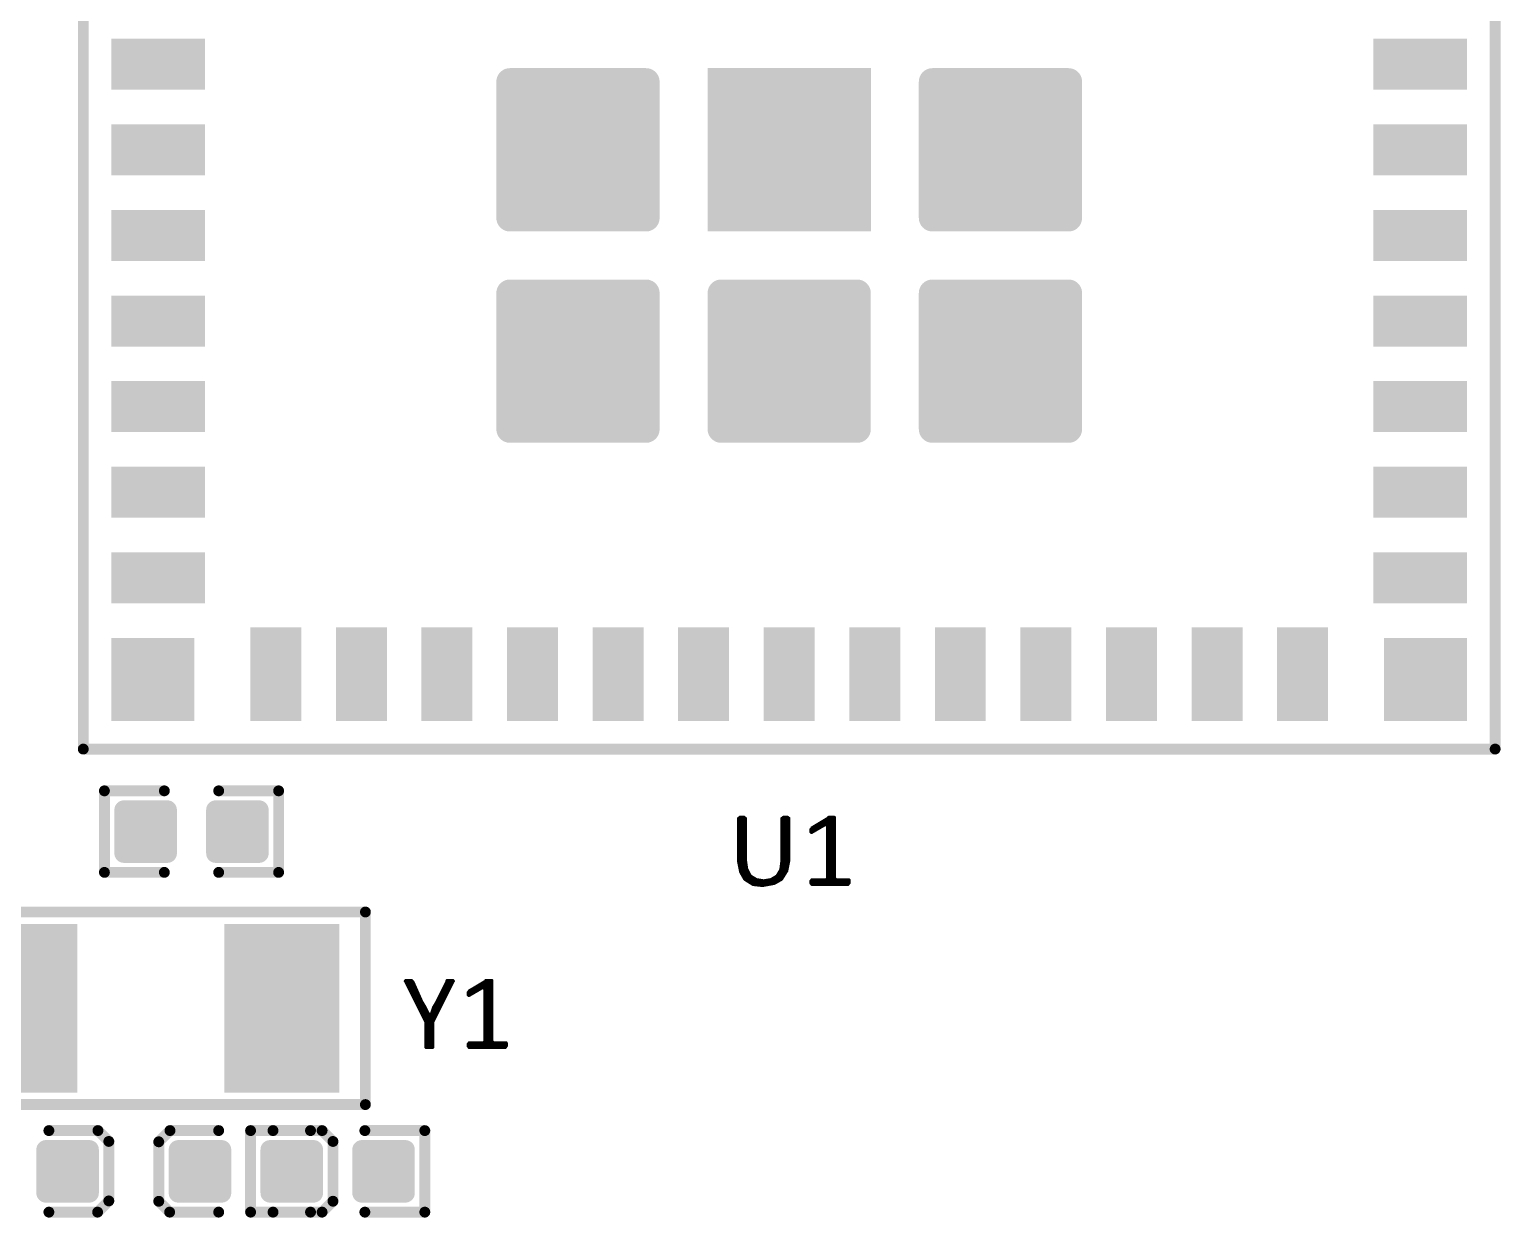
# Model space of a CAD drawing. Extents: x 17.3 to 58.6, y 21.7 to 91.7.
# Drawn here: x 31 to 44.75, y 58.05 to 69.15 of the extents above; entities that cross this region are included whole.
import ezdxf

# ---------------------------------------------------------------- set-up
doc = ezdxf.new("R2010")
doc.units = 0
doc.header["$MEASUREMENT"] = 0
doc.layers.get('0').update_dxf_attribs({"linetype": 'CONTINUOUS'})
doc.layers.add('SILKTOP_PHO', color=251, linetype='CONTINUOUS', true_color=0x636466)

# ---------------------------------------------------------------- blocks, each defined once
blk = doc.blocks.new('ROUND_191')
at = {"const_width": 0.0127}
blk.add_lwpolyline([(-0.00635, 0, 1), (0.00635, 0, 1)], format="xyb", close=True, dxfattribs=at)
blk = doc.blocks.new('ROUND_16')
at = {"const_width": 0.0508}
blk.add_lwpolyline([(-0.0254, 0, 1), (0.0254, 0, 1)], format="xyb", close=True, dxfattribs=at)
blk = doc.blocks.new('RECTANGLE_60')
blk.add_solid([(0.538098, 0.788162), (0.538098, -0.788162), (-0.538098, 0.788162), (-0.538098, -0.788162)])
blk = doc.blocks.new('RECTANGLE_61')
blk.add_solid([(0.43815, 0.238124), (0.43815, -0.238124), (-0.43815, 0.238124), (-0.43815, -0.238124)])
blk = doc.blocks.new('RECTANGLE_62')
blk.add_solid([(0.238124, 0.43815), (0.238124, -0.43815), (-0.238124, 0.43815), (-0.238124, -0.43815)])
blk = doc.blocks.new('SQUARE_67')
blk.add_solid([(0.763142, 0.763142), (0.763142, -0.763142), (-0.763142, 0.763142), (-0.763142, -0.763142)])
blk = doc.blocks.new('SQUARE_68')
blk.add_solid([(0.388112, 0.388112), (0.388112, -0.388112), (-0.388112, 0.388112), (-0.388112, -0.388112)])
blk = doc.blocks.new('ROUND_5')
at = {"const_width": 0.127}
blk.add_lwpolyline([(-0.0635, 0, 1), (0.0635, 0, 1)], format="xyb", close=True, dxfattribs=at)
blk = doc.blocks.new('ROUND_42')
at = {"const_width": 0.0889}
blk.add_lwpolyline([(-0.04445, 0, 1), (0.04445, 0, 1)], format="xyb", close=True, dxfattribs=at)

msp = doc.modelspace()

# ---------------------------------------------------------------- linework, layer by layer
for points, const_width in [([(36.761166, 68.666106), (35.48888, 68.666106)], 0.254), ([(35.48888, 68.666106), (35.48888, 67.39382)], 0.254), ([(35.564064, 67.39382), (35.564064, 68.666106)], 0.254), ([(35.691064, 67.39382), (35.691064, 68.666106)], 0.254), ([(35.818064, 67.39382), (35.818064, 68.666106)], 0.254), ([(35.945064, 67.39382), (35.945064, 68.666106)], 0.254), ([(36.072064, 67.39382), (36.072064, 68.666106)], 0.254), ([(36.199064, 67.39382), (36.199064, 68.666106)], 0.254), ([(36.326064, 67.39382), (36.326064, 68.666106)], 0.254), ([(36.453064, 67.39382), (36.453064, 68.666106)], 0.254), ([(36.580064, 67.39382), (36.580064, 68.666106)], 0.254), ([(36.707064, 67.39382), (36.707064, 68.666106)], 0.254), ([(36.761166, 67.39382), (36.761166, 68.666106)], 0.254), ([(40.71112, 68.666106), (39.438834, 68.666106)], 0.254), ([(39.438834, 68.666106), (39.438834, 67.39382)], 0.254), ([(39.501064, 67.39382), (39.501064, 68.666106)], 0.254), ([(39.628064, 67.39382), (39.628064, 68.666106)], 0.254), ([(39.755064, 67.39382), (39.755064, 68.666106)], 0.254), ([(39.882064, 67.39382), (39.882064, 68.666106)], 0.254), ([(40.009064, 67.39382), (40.009064, 68.666106)], 0.254), ([(40.136064, 67.39382), (40.136064, 68.666106)], 0.254), ([(40.263064, 67.39382), (40.263064, 68.666106)], 0.254), ([(40.390064, 67.39382), (40.390064, 68.666106)], 0.254), ([(40.517064, 67.39382), (40.517064, 68.666106)], 0.254), ([(40.644064, 67.39382), (40.644064, 68.666106)], 0.254), ([(40.71112, 67.39382), (40.71112, 68.666106)], 0.254), ([(35.48888, 67.39382), (36.761166, 67.39382)], 0.254), ([(39.438834, 67.39382), (40.71112, 67.39382)], 0.254), ([(36.761166, 66.691002), (35.48888, 66.691002)], 0.254), ([(35.48888, 66.691002), (35.48888, 65.41897)], 0.254), ([(35.564064, 65.41897), (35.564064, 66.691002)], 0.254), ([(35.691064, 65.41897), (35.691064, 66.691002)], 0.254), ([(35.818064, 65.41897), (35.818064, 66.691002)], 0.254), ([(35.945064, 65.41897), (35.945064, 66.691002)], 0.254), ([(36.072064, 65.41897), (36.072064, 66.691002)], 0.254), ([(36.199064, 65.41897), (36.199064, 66.691002)], 0.254), ([(36.326064, 65.41897), (36.326064, 66.691002)], 0.254), ([(36.453064, 65.41897), (36.453064, 66.691002)], 0.254), ([(36.580064, 65.41897), (36.580064, 66.691002)], 0.254), ([(36.707064, 65.41897), (36.707064, 66.691002)], 0.254), ([(36.761166, 65.41897), (36.761166, 66.691002)], 0.254), ([(38.736016, 66.691002), (37.463984, 66.691002)], 0.254), ([(37.463984, 66.691002), (37.463984, 65.41897)], 0.254), ([(37.469064, 65.41897), (37.469064, 66.691002)], 0.254), ([(37.596064, 65.41897), (37.596064, 66.691002)], 0.254), ([(37.723064, 65.41897), (37.723064, 66.691002)], 0.254), ([(37.850064, 65.41897), (37.850064, 66.691002)], 0.254), ([(37.977064, 65.41897), (37.977064, 66.691002)], 0.254), ([(38.104064, 65.41897), (38.104064, 66.691002)], 0.254), ([(38.231064, 65.41897), (38.231064, 66.691002)], 0.254), ([(38.358064, 65.41897), (38.358064, 66.691002)], 0.254), ([(38.485064, 65.41897), (38.485064, 66.691002)], 0.254), ([(38.612064, 65.41897), (38.612064, 66.691002)], 0.254), ([(38.736016, 65.41897), (38.736016, 66.691002)], 0.254), ([(40.71112, 66.691002), (39.438834, 66.691002)], 0.254), ([(39.438834, 66.691002), (39.438834, 65.41897)], 0.254), ([(39.501064, 65.41897), (39.501064, 66.691002)], 0.254), ([(39.628064, 65.41897), (39.628064, 66.691002)], 0.254), ([(39.755064, 65.41897), (39.755064, 66.691002)], 0.254), ([(39.882064, 65.41897), (39.882064, 66.691002)], 0.254), ([(40.009064, 65.41897), (40.009064, 66.691002)], 0.254), ([(40.136064, 65.41897), (40.136064, 66.691002)], 0.254), ([(40.263064, 65.41897), (40.263064, 66.691002)], 0.254), ([(40.390064, 65.41897), (40.390064, 66.691002)], 0.254), ([(40.517064, 65.41897), (40.517064, 66.691002)], 0.254), ([(40.644064, 65.41897), (40.644064, 66.691002)], 0.254), ([(40.71112, 65.41897), (40.71112, 66.691002)], 0.254), ([(35.48888, 65.41897), (36.761166, 65.41897)], 0.254), ([(37.463984, 65.41897), (38.736016, 65.41897)], 0.254), ([(39.438834, 65.41897), (40.71112, 65.41897)], 0.254), ([(31.879794, 61.4553), (31.879794, 61.8617)], 0.1778), ([(31.879794, 61.8617), (32.286194, 61.8617)], 0.1778), ([(31.879794, 61.849), (32.286194, 61.849)], 0.1778), ([(31.9786, 61.4553), (31.9786, 61.8617)], 0.1778), ([(32.1564, 61.4553), (32.1564, 61.8617)], 0.1778), ([(32.286194, 61.8617), (32.286194, 61.4553)], 0.1778), ([(32.737806, 61.4553), (32.737806, 61.8617)], 0.1778), ([(32.737806, 61.8617), (33.144206, 61.8617)], 0.1778), ([(32.737806, 61.849), (33.144206, 61.849)], 0.1778), ([(32.8676, 61.4553), (32.8676, 61.8617)], 0.1778), ([(33.0454, 61.4553), (33.0454, 61.8617)], 0.1778), ([(33.144206, 61.8617), (33.144206, 61.4553)], 0.1778), ([(31.879794, 61.6712), (32.286194, 61.6712)], 0.1778), ([(32.737806, 61.6712), (33.144206, 61.6712)], 0.1778), ([(31.879794, 61.4934), (32.286194, 61.4934)], 0.1778), ([(32.286194, 61.4553), (31.879794, 61.4553)], 0.1778), ([(32.737806, 61.4934), (33.144206, 61.4934)], 0.1778), ([(33.144206, 61.4553), (32.737806, 61.4553)], 0.1778), ([(31.150306, 58.2803), (31.150306, 58.6867)], 0.1778), ([(31.150306, 58.6867), (31.556706, 58.6867)], 0.1778), ([(31.150306, 58.6486), (31.556706, 58.6486)], 0.1778), ([(31.2674, 58.2803), (31.2674, 58.6867)], 0.1778), ([(31.4452, 58.2803), (31.4452, 58.6867)], 0.1778), ([(31.556706, 58.6867), (31.556706, 58.2803)], 0.1778), ([(32.387794, 58.2803), (32.387794, 58.6867)], 0.1778), ([(32.387794, 58.6867), (32.794194, 58.6867)], 0.1778), ([(32.387794, 58.6486), (32.794194, 58.6486)], 0.1778), ([(32.512, 58.2803), (32.512, 58.6867)], 0.1778), ([(32.6898, 58.2803), (32.6898, 58.6867)], 0.1778), ([(32.794194, 58.6867), (32.794194, 58.2803)], 0.1778), ([(33.245806, 58.2803), (33.245806, 58.6867)], 0.1778), ([(33.245806, 58.6867), (33.652206, 58.6867)], 0.1778), ([(33.245806, 58.6486), (33.652206, 58.6486)], 0.1778), ([(33.246314, 58.2803), (33.246314, 58.6867)], 0.1778), ([(33.246314, 58.6867), (33.652714, 58.6867)], 0.1778), ([(33.246314, 58.6486), (33.652714, 58.6486)], 0.1778), ([(33.401, 58.2803), (33.401, 58.6867)], 0.1778), ([(33.401, 58.2803), (33.401, 58.6867)], 0.1778), ([(33.5788, 58.2803), (33.5788, 58.6867)], 0.1778), ([(33.5788, 58.2803), (33.5788, 58.6867)], 0.1778), ([(33.652206, 58.6867), (33.652206, 58.2803)], 0.1778), ([(33.652714, 58.6867), (33.652714, 58.2803)], 0.1778), ([(34.104326, 58.2803), (34.104326, 58.6867)], 0.1778), ([(34.104326, 58.6867), (34.510726, 58.6867)], 0.1778), ([(34.104326, 58.6486), (34.510726, 58.6486)], 0.1778), ([(34.1122, 58.2803), (34.1122, 58.6867)], 0.1778), ([(34.29, 58.2803), (34.29, 58.6867)], 0.1778), ([(34.4678, 58.2803), (34.4678, 58.6867)], 0.1778), ([(34.510726, 58.6867), (34.510726, 58.2803)], 0.1778), ([(31.150306, 58.4708), (31.556706, 58.4708)], 0.1778), ([(32.387794, 58.4708), (32.794194, 58.4708)], 0.1778), ([(33.245806, 58.4708), (33.652206, 58.4708)], 0.1778), ([(33.246314, 58.4708), (33.652714, 58.4708)], 0.1778), ([(34.104326, 58.4708), (34.510726, 58.4708)], 0.1778), ([(31.150306, 58.293), (31.556706, 58.293)], 0.1778), ([(31.556706, 58.2803), (31.150306, 58.2803)], 0.1778), ([(32.387794, 58.293), (32.794194, 58.293)], 0.1778), ([(32.794194, 58.2803), (32.387794, 58.2803)], 0.1778), ([(33.245806, 58.293), (33.652206, 58.293)], 0.1778), ([(33.652206, 58.2803), (33.245806, 58.2803)], 0.1778), ([(33.246314, 58.293), (33.652714, 58.293)], 0.1778), ([(33.652714, 58.2803), (33.246314, 58.2803)], 0.1778), ([(34.104326, 58.293), (34.510726, 58.293)], 0.1778), ([(34.510726, 58.2803), (34.104326, 58.2803)], 0.1778)]:
    msp.add_lwpolyline(points, dxfattribs=dict(const_width=const_width))
at = {"layer": 'SILKTOP_PHO', "color": 251, "true_color": 0x636466}
for points, const_width in [([(31.500064, 62.429898), (31.500064, 73.630028)], 0.1016), ([(44.699936, 73.630028), (44.699936, 62.429898)], 0.1016), ([(44.699936, 62.429898), (31.500064, 62.429898)], 0.1016), ([(31.697676, 61.2775), (31.697676, 62.0395)], 0.1016), ([(31.697676, 62.0395), (32.258, 62.0395)], 0.1016), ([(33.326324, 62.0395), (32.766, 62.0395)], 0.1016), ([(33.326324, 61.2775), (33.326324, 62.0395)], 0.1016), ([(37.631116, 61.787024), (37.624512, 61.783468)], 0.0254), ([(37.624512, 61.783468), (37.624512, 61.380878)], 0.0254), ([(37.637974, 61.793628), (37.631116, 61.787024)], 0.0254), ([(37.679376, 61.793628), (37.637974, 61.793628)], 0.0254), ([(37.6428, 61.289184), (37.6428, 61.793628)], 0.0254), ([(37.6682, 61.238638), (37.6682, 61.793628)], 0.0254), ([(37.68598, 61.787024), (37.679376, 61.793628)], 0.0254), ([(37.692838, 61.783468), (37.68598, 61.787024)], 0.0254), ([(37.692838, 61.390022), (37.692838, 61.783468)], 0.0254), ([(38.037262, 61.787024), (38.030404, 61.783468)], 0.0254), ([(38.030404, 61.783468), (38.030404, 61.390022)], 0.0254), ([(38.043866, 61.793628), (38.037262, 61.787024)], 0.0254), ([(38.085268, 61.793628), (38.043866, 61.793628)], 0.0254), ([(38.0492, 61.243464), (38.0492, 61.793628)], 0.0254), ([(38.0746, 61.284104), (38.0746, 61.793628)], 0.0254), ([(38.092126, 61.787024), (38.085268, 61.793628)], 0.0254), ([(38.09873, 61.783468), (38.092126, 61.787024)], 0.0254), ([(38.09873, 61.391292), (38.09873, 61.783468)], 0.0254), ([(38.461442, 61.784992), (38.311582, 61.695076)], 0.0254), ([(38.4048, 61.70422), (38.4048, 61.750956)], 0.0254), ([(38.4302, 61.718952), (38.4302, 61.766196)], 0.0254), ([(38.4556, 61.718952), (38.4556, 61.781436)], 0.0254), ([(38.467538, 61.793628), (38.461442, 61.784992)], 0.0254), ([(38.522656, 61.793628), (38.467538, 61.793628)], 0.0254), ([(38.481, 61.1632), (38.481, 61.793628)], 0.0254), ([(38.5064, 61.1632), (38.5064, 61.793628)], 0.0254), ([(38.52545, 61.79058), (38.522656, 61.793628)], 0.0254), ([(38.52545, 61.223398), (38.52545, 61.79058)], 0.0254), ([(38.311582, 61.691774), (38.301168, 61.679328)], 0.0254), ([(38.301168, 61.679328), (38.301168, 61.655452)], 0.0254), ([(38.301168, 61.655452), (38.307772, 61.648848)], 0.0254), ([(38.3032, 61.65342), (38.3032, 61.679836)], 0.0254), ([(38.307772, 61.648848), (38.30828, 61.64834)], 0.0254), ([(38.30828, 61.64834), (38.313614, 61.65088)], 0.0254), ([(38.311582, 61.695076), (38.311582, 61.691774)], 0.0254), ([(38.313614, 61.65088), (38.438074, 61.723524)], 0.0254), ([(38.3286, 61.65977), (38.3286, 61.705236)], 0.0254), ([(38.354, 61.674502), (38.354, 61.720476)], 0.0254), ([(38.3794, 61.689234), (38.3794, 61.735716)], 0.0254), ([(38.438074, 61.723524), (38.457378, 61.712602)], 0.0254), ([(38.457378, 61.712602), (38.457378, 61.223398)], 0.0254), ([(37.624512, 61.380878), (37.644578, 61.28004)], 0.0254), ([(37.692838, 61.388244), (37.692838, 61.390022)], 0.0254), ([(37.703252, 61.315346), (37.692838, 61.388244)], 0.0254), ([(37.6936, 61.205364), (37.6936, 61.383164)], 0.0254), ([(38.030404, 61.388244), (38.01999, 61.305186)], 0.0254), ([(38.0238, 61.208666), (38.0238, 61.33592)], 0.0254), ([(38.030404, 61.390022), (38.030404, 61.388244)], 0.0254), ([(38.078664, 61.290708), (38.09873, 61.391292)], 0.0254), ([(32.258, 61.2775), (31.697676, 61.2775)], 0.1016), ([(32.766, 61.2775), (33.326324, 61.2775)], 0.1016), ([(37.644578, 61.28004), (37.683694, 61.211714)], 0.0254), ([(37.683694, 61.211714), (37.761672, 61.162692)], 0.0254), ([(37.704522, 61.311282), (37.703252, 61.315346)], 0.0254), ([(37.735764, 61.248798), (37.704522, 61.311282)], 0.0254), ([(37.719, 61.189616), (37.719, 61.282326)], 0.0254), ([(37.74059, 61.243718), (37.735764, 61.248798)], 0.0254), ([(37.79266, 61.212476), (37.74059, 61.243718)], 0.0254), ([(37.7444, 61.173614), (37.7444, 61.241432)], 0.0254), ([(37.7698, 61.16193), (37.7698, 61.226192)], 0.0254), ([(37.796978, 61.210952), (37.79266, 61.212476)], 0.0254), ([(37.7952, 61.159136), (37.7952, 61.211206)], 0.0254), ([(37.859462, 61.200538), (37.796978, 61.210952)], 0.0254), ([(37.8206, 61.156342), (37.8206, 61.206888)], 0.0254), ([(37.846, 61.153548), (37.846, 61.20257)], 0.0254), ([(37.86378, 61.200538), (37.859462, 61.200538)], 0.0254), ([(37.926264, 61.210952), (37.86378, 61.200538)], 0.0254), ([(37.8714, 61.156596), (37.8714, 61.201808)], 0.0254), ([(37.8968, 61.161168), (37.8968, 61.205872)], 0.0254), ([(37.9222, 61.165994), (37.9222, 61.21019)], 0.0254), ([(37.930582, 61.212476), (37.926264, 61.210952)], 0.0254), ([(37.982652, 61.243718), (37.930582, 61.212476)], 0.0254), ([(37.9476, 61.170566), (37.9476, 61.222636)], 0.0254), ([(37.961316, 61.173106), (38.029388, 61.211968)], 0.0254), ([(37.973, 61.17971), (37.973, 61.237876)], 0.0254), ([(37.98697, 61.248036), (37.982652, 61.243718)], 0.0254), ([(38.018212, 61.300106), (37.98697, 61.248036)], 0.0254), ([(37.9984, 61.194188), (37.9984, 61.267086)], 0.0254), ([(38.01999, 61.305186), (38.018212, 61.300106)], 0.0254), ([(38.029388, 61.211968), (38.078664, 61.290708)], 0.0254), ([(38.307772, 61.204094), (38.301168, 61.197236)], 0.0254), ([(38.301168, 61.197236), (38.301168, 61.176662)], 0.0254), ([(38.3032, 61.174376), (38.3032, 61.199268)], 0.0254), ([(38.311328, 61.210698), (38.307772, 61.204094)], 0.0254), ([(38.444678, 61.210698), (38.311328, 61.210698)], 0.0254), ([(38.3286, 61.1632), (38.3286, 61.210698)], 0.0254), ([(38.354, 61.1632), (38.354, 61.210698)], 0.0254), ([(38.3794, 61.1632), (38.3794, 61.210698)], 0.0254), ([(38.4048, 61.1632), (38.4048, 61.210698)], 0.0254), ([(38.4302, 61.1632), (38.4302, 61.210698)], 0.0254), ([(38.457378, 61.223398), (38.444678, 61.210698)], 0.0254), ([(38.4556, 61.1632), (38.4556, 61.217048)], 0.0254), ([(38.53815, 61.210698), (38.52545, 61.223398)], 0.0254), ([(38.5318, 61.1632), (38.5318, 61.212476)], 0.0254), ([(38.658038, 61.210698), (38.53815, 61.210698)], 0.0254), ([(38.5572, 61.1632), (38.5572, 61.210698)], 0.0254), ([(38.5826, 61.1632), (38.5826, 61.210698)], 0.0254), ([(38.608, 61.1632), (38.608, 61.210698)], 0.0254), ([(38.6334, 61.1632), (38.6334, 61.210698)], 0.0254), ([(38.660832, 61.20765), (38.658038, 61.210698)], 0.0254), ([(38.6588, 61.174376), (38.6588, 61.209682)], 0.0254), ([(38.660832, 61.176662), (38.660832, 61.20765)], 0.0254), ([(37.761672, 61.162692), (37.850826, 61.15304)], 0.0254), ([(37.850826, 61.15304), (37.961316, 61.173106)], 0.0254), ([(38.301168, 61.176662), (38.307772, 61.169804)], 0.0254), ([(38.307772, 61.169804), (38.311328, 61.1632)], 0.0254), ([(38.311328, 61.1632), (38.650672, 61.1632)], 0.0254), ([(38.650672, 61.1632), (38.654228, 61.169804)], 0.0254), ([(38.654228, 61.169804), (38.660832, 61.176662)], 0.0254), ([(30.2006, 60.907422), (34.1376, 60.907422)], 0.1016), ([(34.1376, 60.907422), (34.1376, 59.107578)], 0.1016), ([(34.517076, 60.269628), (34.508948, 60.2615)], 0.0254), ([(34.508948, 60.2615), (34.510218, 60.259976)], 0.0254), ([(34.510218, 60.259976), (34.512758, 60.256674)], 0.0254), ([(34.512758, 60.256674), (34.699956, 59.882024)], 0.0254), ([(34.568892, 60.269628), (34.517076, 60.269628)], 0.0254), ([(34.5186, 60.24499), (34.5186, 60.269628)], 0.0254), ([(34.544, 60.19419), (34.544, 60.269628)], 0.0254), ([(34.584386, 60.254134), (34.568892, 60.269628)], 0.0254), ([(34.5694, 60.14339), (34.5694, 60.26912)], 0.0254), ([(34.666682, 60.068968), (34.584386, 60.254134)], 0.0254), ([(34.771076, 59.882024), (34.958528, 60.256674)], 0.0254), ([(34.897822, 60.255912), (34.804096, 60.06846)], 0.0254), ([(34.899092, 60.2615), (34.897822, 60.255912)], 0.0254), ([(34.90214, 60.269628), (34.899092, 60.26658)], 0.0254), ([(34.899092, 60.26658), (34.899092, 60.2615)], 0.0254), ([(34.8996, 60.139072), (34.8996, 60.267088)], 0.0254), ([(34.95421, 60.269628), (34.90214, 60.269628)], 0.0254), ([(34.925, 60.189872), (34.925, 60.269628)], 0.0254), ([(34.9504, 60.240672), (34.9504, 60.269628)], 0.0254), ([(34.962338, 60.2615), (34.95421, 60.269628)], 0.0254), ([(34.958528, 60.256674), (34.960814, 60.259976)], 0.0254), ([(34.960814, 60.259976), (34.962338, 60.2615)], 0.0254), ([(35.257486, 60.260992), (35.107372, 60.171076)], 0.0254), ([(35.2298, 60.197238), (35.2298, 60.244482)], 0.0254), ([(35.2552, 59.6392), (35.2552, 60.259722)], 0.0254), ([(35.263328, 60.269628), (35.257486, 60.260992)], 0.0254), ([(35.318446, 60.269628), (35.263328, 60.269628)], 0.0254), ([(35.2806, 59.6392), (35.2806, 60.269628)], 0.0254), ([(35.306, 59.6392), (35.306, 60.269628)], 0.0254), ([(35.321494, 60.26658), (35.318446, 60.269628)], 0.0254), ([(35.321494, 59.699398), (35.321494, 60.26658)], 0.0254), ([(34.5948, 60.09259), (34.5948, 60.230766)], 0.0254), ([(34.6202, 60.04179), (34.6202, 60.173616)], 0.0254), ([(34.6456, 59.99099), (34.6456, 60.116466)], 0.0254), ([(34.8234, 59.986672), (34.8234, 60.106814)], 0.0254), ([(34.8488, 60.037472), (34.8488, 60.157614)], 0.0254), ([(34.8742, 60.088272), (34.8742, 60.208414)], 0.0254), ([(35.107372, 60.167774), (35.096958, 60.155328)], 0.0254), ([(35.096958, 60.155328), (35.096958, 60.131452)], 0.0254), ([(35.096958, 60.131452), (35.103562, 60.124848)], 0.0254), ([(35.1028, 60.12561), (35.1028, 60.158122)], 0.0254), ([(35.103562, 60.124848), (35.10407, 60.12434)], 0.0254), ([(35.10407, 60.12434), (35.109404, 60.12688)], 0.0254), ([(35.107372, 60.171076), (35.107372, 60.167774)], 0.0254), ([(35.109404, 60.12688), (35.234118, 60.199524)], 0.0254), ([(35.1282, 60.137802), (35.1282, 60.183522)], 0.0254), ([(35.1536, 60.152788), (35.1536, 60.198762)], 0.0254), ([(35.179, 60.16752), (35.179, 60.214002)], 0.0254), ([(35.2044, 60.182252), (35.2044, 60.229242)], 0.0254), ([(35.234118, 60.199524), (35.253168, 60.188602)], 0.0254), ([(35.253168, 60.188602), (35.253168, 59.699398)], 0.0254), ([(34.667444, 60.067698), (34.666682, 60.068968)], 0.0254), ([(34.698432, 60.015882), (34.667444, 60.067698)], 0.0254), ([(34.671, 59.94019), (34.671, 60.061602)], 0.0254), ([(34.6964, 59.88939), (34.6964, 60.019184)], 0.0254), ([(34.72942, 59.953906), (34.698432, 60.015882)], 0.0254), ([(34.7218, 59.6392), (34.7218, 59.969146)], 0.0254), ([(34.773108, 60.016644), (34.752788, 59.955684)], 0.0254), ([(34.7726, 59.885072), (34.7726, 60.01512)], 0.0254), ([(34.803588, 60.067698), (34.773108, 60.016644)], 0.0254), ([(34.798, 59.935872), (34.798, 60.058046)], 0.0254), ([(34.804096, 60.06846), (34.803588, 60.067698)], 0.0254), ([(34.699956, 59.882024), (34.70148, 59.876436)], 0.0254), ([(34.70148, 59.876436), (34.70148, 59.642248)], 0.0254), ([(34.752788, 59.955684), (34.72942, 59.953906)], 0.0254), ([(34.7472, 59.6392), (34.7472, 59.948572)], 0.0254), ([(34.769806, 59.876436), (34.771076, 59.882024)], 0.0254), ([(34.769806, 59.642248), (34.769806, 59.876436)], 0.0254), ([(35.107118, 59.686698), (35.103562, 59.680094)], 0.0254), ([(35.240468, 59.686698), (35.107118, 59.686698)], 0.0254), ([(35.1282, 59.6392), (35.1282, 59.686698)], 0.0254), ([(35.1536, 59.6392), (35.1536, 59.686698)], 0.0254), ([(35.179, 59.6392), (35.179, 59.686698)], 0.0254), ([(35.2044, 59.6392), (35.2044, 59.686698)], 0.0254), ([(35.2298, 59.6392), (35.2298, 59.686698)], 0.0254), ([(35.253168, 59.699398), (35.240468, 59.686698)], 0.0254), ([(35.334194, 59.686698), (35.321494, 59.699398)], 0.0254), ([(35.3314, 59.6392), (35.3314, 59.686952)], 0.0254), ([(35.453828, 59.686698), (35.334194, 59.686698)], 0.0254), ([(35.3568, 59.6392), (35.3568, 59.686698)], 0.0254), ([(35.3822, 59.6392), (35.3822, 59.686698)], 0.0254), ([(35.4076, 59.6392), (35.4076, 59.686698)], 0.0254), ([(35.433, 59.6392), (35.433, 59.686698)], 0.0254), ([(35.456622, 59.68365), (35.453828, 59.686698)], 0.0254), ([(35.456622, 59.652662), (35.456622, 59.68365)], 0.0254), ([(34.70148, 59.642248), (34.704274, 59.6392)], 0.0254), ([(34.704274, 59.6392), (34.766758, 59.6392)], 0.0254), ([(34.766758, 59.6392), (34.769806, 59.642248)], 0.0254), ([(35.103562, 59.680094), (35.096958, 59.673236)], 0.0254), ([(35.096958, 59.673236), (35.096958, 59.652662)], 0.0254), ([(35.096958, 59.652662), (35.103562, 59.645804)], 0.0254), ([(35.1028, 59.64682), (35.1028, 59.679078)], 0.0254), ([(35.103562, 59.645804), (35.107118, 59.6392)], 0.0254), ([(35.107118, 59.6392), (35.446462, 59.6392)], 0.0254), ([(35.446462, 59.6392), (35.450018, 59.645804)], 0.0254), ([(35.450018, 59.645804), (35.456622, 59.652662)], 0.0254), ([(34.1376, 59.107578), (30.2006, 59.107578)], 0.1016), ([(31.1785, 58.8645), (31.637224, 58.8645)], 0.1016), ([(31.637224, 58.8645), (31.738824, 58.763154)], 0.1016), ([(32.205676, 58.759598), (32.310578, 58.8645)], 0.1016), ([(32.310578, 58.8645), (32.766, 58.8645)], 0.1016), ([(33.064196, 58.1025), (33.064196, 58.8645)], 0.1016), ([(33.064196, 58.8645), (33.62452, 58.8645)], 0.1016), ([(33.732724, 58.8645), (33.274, 58.8645)], 0.1016), ([(33.834324, 58.7629), (33.732724, 58.8645)], 0.1016), ([(34.693098, 58.8645), (34.13252, 58.8645)], 0.1016), ([(34.693098, 58.1025), (34.693098, 58.8645)], 0.1016), ([(31.738824, 58.763154), (31.738824, 58.207402)], 0.1016), ([(32.205676, 58.203846), (32.205676, 58.759598)], 0.1016), ([(33.834324, 58.2041), (33.834324, 58.7629)], 0.1016), ([(31.738824, 58.207402), (31.633922, 58.1025)], 0.1016), ([(32.307276, 58.1025), (32.205676, 58.203846)], 0.1016), ([(33.732724, 58.1025), (33.834324, 58.2041)], 0.1016), ([(31.633922, 58.1025), (31.1785, 58.1025)], 0.1016), ([(32.766, 58.1025), (32.307276, 58.1025)], 0.1016), ([(33.62452, 58.1025), (33.064196, 58.1025)], 0.1016), ([(33.274, 58.1025), (33.732724, 58.1025)], 0.1016), ([(34.13252, 58.1025), (34.693098, 58.1025)], 0.1016)]:
    msp.add_lwpolyline(points, dxfattribs=dict(at, const_width=const_width))

# ---------------------------------------------------------------- block references
for name, p in [('RECTANGLE_61', (32.200088, 68.829936)), ('RECTANGLE_61', (43.999912, 68.829936)), ('ROUND_5', (35.48888, 68.666106)), ('ROUND_5', (35.564064, 68.666106)), ('ROUND_5', (35.691064, 68.666106)), ('ROUND_5', (35.818064, 68.666106)), ('ROUND_5', (35.945064, 68.666106)), ('ROUND_5', (36.072064, 68.666106)), ('ROUND_5', (36.199064, 68.666106)), ('ROUND_5', (36.326064, 68.666106)), ('ROUND_5', (36.453064, 68.666106)), ('ROUND_5', (36.580064, 68.666106)), ('ROUND_5', (36.707064, 68.666106)), ('ROUND_5', (36.761166, 68.666106)), ('ROUND_5', (36.761166, 68.666106)), ('SQUARE_67', (38.1, 68.03009)), ('ROUND_5', (39.438834, 68.666106)), ('ROUND_5', (39.501064, 68.666106)), ('ROUND_5', (39.628064, 68.666106)), ('ROUND_5', (39.755064, 68.666106)), ('ROUND_5', (39.882064, 68.666106)), ('ROUND_5', (40.009064, 68.666106)), ('ROUND_5', (40.136064, 68.666106)), ('ROUND_5', (40.263064, 68.666106)), ('ROUND_5', (40.390064, 68.666106)), ('ROUND_5', (40.517064, 68.666106)), ('ROUND_5', (40.644064, 68.666106)), ('ROUND_5', (40.71112, 68.666106)), ('ROUND_5', (40.71112, 68.666106)), ('RECTANGLE_61', (32.200088, 68.03009)), ('RECTANGLE_61', (43.999912, 68.03009)), ('RECTANGLE_61', (32.200088, 67.22999)), ('ROUND_5', (35.48888, 67.39382)), ('ROUND_5', (35.564064, 67.39382)), ('ROUND_5', (35.691064, 67.39382)), ('ROUND_5', (35.818064, 67.39382)), ('ROUND_5', (35.945064, 67.39382)), ('ROUND_5', (36.072064, 67.39382)), ('ROUND_5', (36.199064, 67.39382)), ('ROUND_5', (36.326064, 67.39382)), ('ROUND_5', (36.453064, 67.39382)), ('ROUND_5', (36.580064, 67.39382)), ('ROUND_5', (36.707064, 67.39382)), ('ROUND_5', (36.761166, 67.39382)), ('ROUND_5', (39.438834, 67.39382)), ('ROUND_5', (39.501064, 67.39382)), ('ROUND_5', (39.628064, 67.39382)), ('ROUND_5', (39.755064, 67.39382)), ('ROUND_5', (39.882064, 67.39382)), ('ROUND_5', (40.009064, 67.39382)), ('ROUND_5', (40.136064, 67.39382)), ('ROUND_5', (40.263064, 67.39382)), ('ROUND_5', (40.390064, 67.39382)), ('ROUND_5', (40.517064, 67.39382)), ('ROUND_5', (40.644064, 67.39382)), ('ROUND_5', (40.71112, 67.39382)), ('RECTANGLE_61', (43.999912, 67.22999)), ('ROUND_5', (35.48888, 66.691002)), ('ROUND_5', (35.564064, 66.691002)), ('ROUND_5', (35.691064, 66.691002)), ('ROUND_5', (35.818064, 66.691002)), ('ROUND_5', (35.945064, 66.691002)), ('ROUND_5', (36.072064, 66.691002)), ('ROUND_5', (36.199064, 66.691002)), ('ROUND_5', (36.326064, 66.691002)), ('ROUND_5', (36.453064, 66.691002)), ('ROUND_5', (36.580064, 66.691002)), ('ROUND_5', (36.707064, 66.691002)), ('ROUND_5', (36.761166, 66.691002)), ('ROUND_5', (36.761166, 66.691002)), ('ROUND_5', (37.463984, 66.691002)), ('ROUND_5', (37.469064, 66.691002)), ('ROUND_5', (37.596064, 66.691002)), ('ROUND_5', (37.723064, 66.691002)), ('ROUND_5', (37.850064, 66.691002)), ('ROUND_5', (37.977064, 66.691002)), ('ROUND_5', (38.104064, 66.691002)), ('ROUND_5', (38.231064, 66.691002)), ('ROUND_5', (38.358064, 66.691002)), ('ROUND_5', (38.485064, 66.691002)), ('ROUND_5', (38.612064, 66.691002)), ('ROUND_5', (38.736016, 66.691002)), ('ROUND_5', (38.736016, 66.691002)), ('ROUND_5', (39.438834, 66.691002)), ('ROUND_5', (39.501064, 66.691002)), ('ROUND_5', (39.628064, 66.691002)), ('ROUND_5', (39.755064, 66.691002)), ('ROUND_5', (39.882064, 66.691002)), ('ROUND_5', (40.009064, 66.691002)), ('ROUND_5', (40.136064, 66.691002)), ('ROUND_5', (40.263064, 66.691002)), ('ROUND_5', (40.390064, 66.691002)), ('ROUND_5', (40.517064, 66.691002)), ('ROUND_5', (40.644064, 66.691002)), ('ROUND_5', (40.71112, 66.691002)), ('ROUND_5', (40.71112, 66.691002)), ('RECTANGLE_61', (32.200088, 66.42989)), ('RECTANGLE_61', (43.999912, 66.42989)), ('RECTANGLE_61', (32.200088, 65.630044)), ('RECTANGLE_61', (43.999912, 65.630044)), ('ROUND_5', (35.48888, 65.41897)), ('ROUND_5', (35.564064, 65.41897)), ('ROUND_5', (35.691064, 65.41897)), ('ROUND_5', (35.818064, 65.41897)), ('ROUND_5', (35.945064, 65.41897)), ('ROUND_5', (36.072064, 65.41897)), ('ROUND_5', (36.199064, 65.41897)), ('ROUND_5', (36.326064, 65.41897)), ('ROUND_5', (36.453064, 65.41897)), ('ROUND_5', (36.580064, 65.41897)), ('ROUND_5', (36.707064, 65.41897)), ('ROUND_5', (36.761166, 65.41897)), ('ROUND_5', (37.463984, 65.41897)), ('ROUND_5', (37.469064, 65.41897)), ('ROUND_5', (37.596064, 65.41897)), ('ROUND_5', (37.723064, 65.41897)), ('ROUND_5', (37.850064, 65.41897)), ('ROUND_5', (37.977064, 65.41897)), ('ROUND_5', (38.104064, 65.41897)), ('ROUND_5', (38.231064, 65.41897)), ('ROUND_5', (38.358064, 65.41897)), ('ROUND_5', (38.485064, 65.41897)), ('ROUND_5', (38.612064, 65.41897)), ('ROUND_5', (38.736016, 65.41897)), ('ROUND_5', (39.438834, 65.41897)), ('ROUND_5', (39.501064, 65.41897)), ('ROUND_5', (39.628064, 65.41897)), ('ROUND_5', (39.755064, 65.41897)), ('ROUND_5', (39.882064, 65.41897)), ('ROUND_5', (40.009064, 65.41897)), ('ROUND_5', (40.136064, 65.41897)), ('ROUND_5', (40.263064, 65.41897)), ('ROUND_5', (40.390064, 65.41897)), ('ROUND_5', (40.517064, 65.41897)), ('ROUND_5', (40.644064, 65.41897)), ('ROUND_5', (40.71112, 65.41897)), ('RECTANGLE_61', (32.200088, 64.829944)), ('RECTANGLE_61', (43.999912, 64.829944)), ('RECTANGLE_61', (32.200088, 64.030098)), ('RECTANGLE_61', (43.999912, 64.030098)), ('RECTANGLE_62', (33.299908, 63.129922)), ('RECTANGLE_62', (34.100008, 63.129922)), ('RECTANGLE_62', (34.900108, 63.129922)), ('RECTANGLE_62', (35.699954, 63.129922)), ('RECTANGLE_62', (36.500054, 63.129922)), ('RECTANGLE_62', (37.2999, 63.129922)), ('RECTANGLE_62', (38.1, 63.129922)), ('RECTANGLE_62', (38.9001, 63.129922)), ('RECTANGLE_62', (39.699946, 63.129922)), ('RECTANGLE_62', (40.500046, 63.129922)), ('RECTANGLE_62', (41.299892, 63.129922)), ('RECTANGLE_62', (42.099992, 63.129922)), ('RECTANGLE_62', (42.900092, 63.129922)), ('SQUARE_68', (32.15005, 63.079884)), ('SQUARE_68', (44.04995, 63.079884)), ('ROUND_42', (31.879794, 61.8617)), ('ROUND_42', (31.879794, 61.849)), ('ROUND_42', (31.9786, 61.8617)), ('ROUND_42', (32.1564, 61.8617)), ('ROUND_42', (32.286194, 61.8617)), ('ROUND_42', (32.286194, 61.849)), ('ROUND_42', (32.737806, 61.8617)), ('ROUND_42', (32.737806, 61.849)), ('ROUND_42', (32.8676, 61.8617)), ('ROUND_42', (33.0454, 61.8617)), ('ROUND_42', (33.144206, 61.8617)), ('ROUND_42', (33.144206, 61.849)), ('ROUND_42', (31.879794, 61.6712)), ('ROUND_42', (32.286194, 61.6712)), ('ROUND_42', (32.737806, 61.6712)), ('ROUND_42', (33.144206, 61.6712)), ('ROUND_42', (31.879794, 61.4934)), ('ROUND_42', (31.879794, 61.4553)), ('ROUND_42', (31.879794, 61.4553)), ('ROUND_42', (31.9786, 61.4553)), ('ROUND_42', (32.1564, 61.4553)), ('ROUND_42', (32.286194, 61.4934)), ('ROUND_42', (32.286194, 61.4553)), ('ROUND_42', (32.737806, 61.4934)), ('ROUND_42', (32.737806, 61.4553)), ('ROUND_42', (32.737806, 61.4553)), ('ROUND_42', (32.8676, 61.4553)), ('ROUND_42', (33.0454, 61.4553)), ('ROUND_42', (33.144206, 61.4934)), ('ROUND_42', (33.144206, 61.4553)), ('RECTANGLE_60', (30.905958, 60.0075)), ('RECTANGLE_60', (33.356042, 60.0075)), ('ROUND_42', (31.150306, 58.6867)), ('ROUND_42', (31.150306, 58.6486)), ('ROUND_42', (31.2674, 58.6867)), ('ROUND_42', (31.4452, 58.6867)), ('ROUND_42', (31.556706, 58.6867)), ('ROUND_42', (31.556706, 58.6486)), ('ROUND_42', (32.387794, 58.6867)), ('ROUND_42', (32.387794, 58.6486)), ('ROUND_42', (32.512, 58.6867)), ('ROUND_42', (32.6898, 58.6867)), ('ROUND_42', (32.794194, 58.6867)), ('ROUND_42', (32.794194, 58.6486)), ('ROUND_42', (33.245806, 58.6867)), ('ROUND_42', (33.245806, 58.6486)), ('ROUND_42', (33.246314, 58.6867)), ('ROUND_42', (33.246314, 58.6486)), ('ROUND_42', (33.401, 58.6867)), ('ROUND_42', (33.401, 58.6867)), ('ROUND_42', (33.5788, 58.6867)), ('ROUND_42', (33.5788, 58.6867)), ('ROUND_42', (33.652206, 58.6867)), ('ROUND_42', (33.652206, 58.6486)), ('ROUND_42', (33.652714, 58.6867)), ('ROUND_42', (33.652714, 58.6486)), ('ROUND_42', (34.104326, 58.6867)), ('ROUND_42', (34.104326, 58.6486)), ('ROUND_42', (34.1122, 58.6867)), ('ROUND_42', (34.29, 58.6867)), ('ROUND_42', (34.4678, 58.6867)), ('ROUND_42', (34.510726, 58.6867)), ('ROUND_42', (34.510726, 58.6486)), ('ROUND_42', (31.150306, 58.4708)), ('ROUND_42', (31.556706, 58.4708)), ('ROUND_42', (32.387794, 58.4708)), ('ROUND_42', (32.794194, 58.4708)), ('ROUND_42', (33.245806, 58.4708)), ('ROUND_42', (33.246314, 58.4708)), ('ROUND_42', (33.652206, 58.4708)), ('ROUND_42', (33.652714, 58.4708)), ('ROUND_42', (34.104326, 58.4708)), ('ROUND_42', (34.510726, 58.4708)), ('ROUND_42', (31.150306, 58.293)), ('ROUND_42', (31.150306, 58.2803)), ('ROUND_42', (31.150306, 58.2803)), ('ROUND_42', (31.2674, 58.2803)), ('ROUND_42', (31.4452, 58.2803)), ('ROUND_42', (31.556706, 58.293)), ('ROUND_42', (31.556706, 58.2803)), ('ROUND_42', (32.387794, 58.293)), ('ROUND_42', (32.387794, 58.2803)), ('ROUND_42', (32.387794, 58.2803)), ('ROUND_42', (32.512, 58.2803)), ('ROUND_42', (32.6898, 58.2803)), ('ROUND_42', (32.794194, 58.293)), ('ROUND_42', (32.794194, 58.2803)), ('ROUND_42', (33.245806, 58.293)), ('ROUND_42', (33.245806, 58.2803)), ('ROUND_42', (33.245806, 58.2803)), ('ROUND_42', (33.246314, 58.293)), ('ROUND_42', (33.246314, 58.2803)), ('ROUND_42', (33.246314, 58.2803)), ('ROUND_42', (33.401, 58.2803)), ('ROUND_42', (33.401, 58.2803)), ('ROUND_42', (33.5788, 58.2803)), ('ROUND_42', (33.5788, 58.2803)), ('ROUND_42', (33.652206, 58.293)), ('ROUND_42', (33.652206, 58.2803)), ('ROUND_42', (33.652714, 58.293)), ('ROUND_42', (33.652714, 58.2803)), ('ROUND_42', (34.104326, 58.293)), ('ROUND_42', (34.104326, 58.2803)), ('ROUND_42', (34.104326, 58.2803)), ('ROUND_42', (34.1122, 58.2803)), ('ROUND_42', (34.29, 58.2803)), ('ROUND_42', (34.4678, 58.2803)), ('ROUND_42', (34.510726, 58.293)), ('ROUND_42', (34.510726, 58.2803))]:
    msp.add_blockref(name, p)
for name, p in [('ROUND_16', (31.500064, 62.429898)), ('ROUND_16', (44.699936, 62.429898)), ('ROUND_16', (31.697676, 62.0395)), ('ROUND_16', (32.258, 62.0395)), ('ROUND_16', (32.766, 62.0395)), ('ROUND_16', (33.326324, 62.0395)), ('ROUND_191', (37.624512, 61.783468)), ('ROUND_191', (37.631116, 61.787024)), ('ROUND_191', (37.637974, 61.793628)), ('ROUND_191', (37.6428, 61.793628)), ('ROUND_191', (37.6682, 61.793628)), ('ROUND_191', (37.679376, 61.793628)), ('ROUND_191', (37.68598, 61.787024)), ('ROUND_191', (37.692838, 61.783468)), ('ROUND_191', (38.030404, 61.783468)), ('ROUND_191', (38.037262, 61.787024)), ('ROUND_191', (38.043866, 61.793628)), ('ROUND_191', (38.0492, 61.793628)), ('ROUND_191', (38.0746, 61.793628)), ('ROUND_191', (38.085268, 61.793628)), ('ROUND_191', (38.092126, 61.787024)), ('ROUND_191', (38.09873, 61.783468)), ('ROUND_191', (38.09873, 61.783468)), ('ROUND_191', (38.4048, 61.750956)), ('ROUND_191', (38.4302, 61.766196)), ('ROUND_191', (38.4556, 61.781436)), ('ROUND_191', (38.461442, 61.784992)), ('ROUND_191', (38.467538, 61.793628)), ('ROUND_191', (38.481, 61.793628)), ('ROUND_191', (38.5064, 61.793628)), ('ROUND_191', (38.522656, 61.793628)), ('ROUND_191', (38.52545, 61.79058)), ('ROUND_191', (38.301168, 61.679328)), ('ROUND_191', (38.301168, 61.655452)), ('ROUND_191', (38.3032, 61.679836)), ('ROUND_191', (38.3032, 61.65342)), ('ROUND_191', (38.307772, 61.648848)), ('ROUND_191', (38.30828, 61.64834)), ('ROUND_191', (38.311582, 61.695076)), ('ROUND_191', (38.311582, 61.691774)), ('ROUND_191', (38.313614, 61.65088)), ('ROUND_191', (38.3286, 61.705236)), ('ROUND_191', (38.3286, 61.65977)), ('ROUND_191', (38.354, 61.720476)), ('ROUND_191', (38.354, 61.674502)), ('ROUND_191', (38.3794, 61.735716)), ('ROUND_191', (38.3794, 61.689234)), ('ROUND_191', (38.4048, 61.70422)), ('ROUND_191', (38.4302, 61.718952)), ('ROUND_191', (38.438074, 61.723524)), ('ROUND_191', (38.4556, 61.718952)), ('ROUND_191', (38.457378, 61.712602)), ('ROUND_191', (37.624512, 61.380878)), ('ROUND_191', (37.692838, 61.390022)), ('ROUND_191', (37.692838, 61.388244)), ('ROUND_191', (37.6936, 61.383164)), ('ROUND_191', (38.0238, 61.33592)), ('ROUND_191', (38.030404, 61.390022)), ('ROUND_191', (38.030404, 61.388244)), ('ROUND_191', (38.09873, 61.391292)), ('ROUND_16', (31.697676, 61.2775)), ('ROUND_16', (32.258, 61.2775)), ('ROUND_16', (32.766, 61.2775)), ('ROUND_16', (33.326324, 61.2775)), ('ROUND_191', (37.6428, 61.289184)), ('ROUND_191', (37.644578, 61.28004)), ('ROUND_191', (37.6682, 61.238638)), ('ROUND_191', (37.683694, 61.211714)), ('ROUND_191', (37.6936, 61.205364)), ('ROUND_191', (37.703252, 61.315346)), ('ROUND_191', (37.704522, 61.311282)), ('ROUND_191', (37.719, 61.282326)), ('ROUND_191', (37.735764, 61.248798)), ('ROUND_191', (37.74059, 61.243718)), ('ROUND_191', (37.7444, 61.241432)), ('ROUND_191', (37.7698, 61.226192)), ('ROUND_191', (37.79266, 61.212476)), ('ROUND_191', (37.7952, 61.211206)), ('ROUND_191', (37.796978, 61.210952)), ('ROUND_191', (37.8206, 61.206888)), ('ROUND_191', (37.846, 61.20257)), ('ROUND_191', (37.859462, 61.200538)), ('ROUND_191', (37.86378, 61.200538)), ('ROUND_191', (37.8714, 61.201808)), ('ROUND_191', (37.8968, 61.205872)), ('ROUND_191', (37.9222, 61.21019)), ('ROUND_191', (37.926264, 61.210952)), ('ROUND_191', (37.930582, 61.212476)), ('ROUND_191', (37.9476, 61.222636)), ('ROUND_191', (37.973, 61.237876)), ('ROUND_191', (37.982652, 61.243718)), ('ROUND_191', (37.98697, 61.248036)), ('ROUND_191', (37.9984, 61.267086)), ('ROUND_191', (37.9984, 61.194188)), ('ROUND_191', (38.018212, 61.300106)), ('ROUND_191', (38.01999, 61.305186)), ('ROUND_191', (38.0238, 61.208666)), ('ROUND_191', (38.029388, 61.211968)), ('ROUND_191', (38.0492, 61.243464)), ('ROUND_191', (38.0746, 61.284104)), ('ROUND_191', (38.078664, 61.290708)), ('ROUND_191', (38.301168, 61.197236)), ('ROUND_191', (38.3032, 61.199268)), ('ROUND_191', (38.307772, 61.204094)), ('ROUND_191', (38.311328, 61.210698)), ('ROUND_191', (38.3286, 61.210698)), ('ROUND_191', (38.354, 61.210698)), ('ROUND_191', (38.3794, 61.210698)), ('ROUND_191', (38.4048, 61.210698)), ('ROUND_191', (38.4302, 61.210698)), ('ROUND_191', (38.444678, 61.210698)), ('ROUND_191', (38.4556, 61.217048)), ('ROUND_191', (38.457378, 61.223398)), ('ROUND_191', (38.52545, 61.223398)), ('ROUND_191', (38.5318, 61.212476)), ('ROUND_191', (38.53815, 61.210698)), ('ROUND_191', (38.5572, 61.210698)), ('ROUND_191', (38.5826, 61.210698)), ('ROUND_191', (38.608, 61.210698)), ('ROUND_191', (38.6334, 61.210698)), ('ROUND_191', (38.658038, 61.210698)), ('ROUND_191', (38.658038, 61.210698)), ('ROUND_191', (38.6588, 61.209682)), ('ROUND_191', (38.660832, 61.20765)), ('ROUND_191', (38.660832, 61.20765)), ('ROUND_191', (37.719, 61.189616)), ('ROUND_191', (37.7444, 61.173614)), ('ROUND_191', (37.761672, 61.162692)), ('ROUND_191', (37.7698, 61.16193)), ('ROUND_191', (37.7952, 61.159136)), ('ROUND_191', (37.8206, 61.156342)), ('ROUND_191', (37.846, 61.153548)), ('ROUND_191', (37.850826, 61.15304)), ('ROUND_191', (37.8714, 61.156596)), ('ROUND_191', (37.8968, 61.161168)), ('ROUND_191', (37.9222, 61.165994)), ('ROUND_191', (37.9476, 61.170566)), ('ROUND_191', (37.961316, 61.173106)), ('ROUND_191', (37.973, 61.17971)), ('ROUND_191', (38.301168, 61.176662)), ('ROUND_191', (38.3032, 61.174376)), ('ROUND_191', (38.307772, 61.169804)), ('ROUND_191', (38.311328, 61.1632)), ('ROUND_191', (38.3286, 61.1632)), ('ROUND_191', (38.354, 61.1632)), ('ROUND_191', (38.3794, 61.1632)), ('ROUND_191', (38.4048, 61.1632)), ('ROUND_191', (38.4302, 61.1632)), ('ROUND_191', (38.4556, 61.1632)), ('ROUND_191', (38.481, 61.1632)), ('ROUND_191', (38.5064, 61.1632)), ('ROUND_191', (38.5318, 61.1632)), ('ROUND_191', (38.5572, 61.1632)), ('ROUND_191', (38.5826, 61.1632)), ('ROUND_191', (38.608, 61.1632)), ('ROUND_191', (38.6334, 61.1632)), ('ROUND_191', (38.650672, 61.1632)), ('ROUND_191', (38.654228, 61.169804)), ('ROUND_191', (38.6588, 61.174376)), ('ROUND_191', (38.660832, 61.176662)), ('ROUND_16', (34.1376, 60.907422)), ('ROUND_191', (34.508948, 60.2615)), ('ROUND_191', (34.510218, 60.259976)), ('ROUND_191', (34.512758, 60.256674)), ('ROUND_191', (34.517076, 60.269628)), ('ROUND_191', (34.5186, 60.269628)), ('ROUND_191', (34.5186, 60.24499)), ('ROUND_191', (34.544, 60.269628)), ('ROUND_191', (34.568892, 60.269628)), ('ROUND_191', (34.5694, 60.26912)), ('ROUND_191', (34.584386, 60.254134)), ('ROUND_191', (34.897822, 60.255912)), ('ROUND_191', (34.899092, 60.26658)), ('ROUND_191', (34.899092, 60.2615)), ('ROUND_191', (34.8996, 60.267088)), ('ROUND_191', (34.90214, 60.269628)), ('ROUND_191', (34.925, 60.269628)), ('ROUND_191', (34.9504, 60.269628)), ('ROUND_191', (34.9504, 60.240672)), ('ROUND_191', (34.95421, 60.269628)), ('ROUND_191', (34.958528, 60.256674)), ('ROUND_191', (34.960814, 60.259976)), ('ROUND_191', (34.962338, 60.2615)), ('ROUND_191', (34.962338, 60.2615)), ('ROUND_191', (35.2298, 60.244482)), ('ROUND_191', (35.2552, 60.259722)), ('ROUND_191', (35.257486, 60.260992)), ('ROUND_191', (35.263328, 60.269628)), ('ROUND_191', (35.2806, 60.269628)), ('ROUND_191', (35.306, 60.269628)), ('ROUND_191', (35.318446, 60.269628)), ('ROUND_191', (35.321494, 60.26658)), ('ROUND_191', (34.544, 60.19419)), ('ROUND_191', (34.5694, 60.14339)), ('ROUND_191', (34.5948, 60.230766)), ('ROUND_191', (34.6202, 60.173616)), ('ROUND_191', (34.6456, 60.116466)), ('ROUND_191', (34.8234, 60.106814)), ('ROUND_191', (34.8488, 60.157614)), ('ROUND_191', (34.8742, 60.208414)), ('ROUND_191', (34.8996, 60.139072)), ('ROUND_191', (34.925, 60.189872)), ('ROUND_191', (35.096958, 60.155328)), ('ROUND_191', (35.096958, 60.131452)), ('ROUND_191', (35.1028, 60.158122)), ('ROUND_191', (35.1028, 60.12561)), ('ROUND_191', (35.103562, 60.124848)), ('ROUND_191', (35.10407, 60.12434)), ('ROUND_191', (35.107372, 60.171076)), ('ROUND_191', (35.107372, 60.167774)), ('ROUND_191', (35.109404, 60.12688)), ('ROUND_191', (35.1282, 60.183522)), ('ROUND_191', (35.1282, 60.137802)), ('ROUND_191', (35.1536, 60.198762)), ('ROUND_191', (35.1536, 60.152788)), ('ROUND_191', (35.179, 60.214002)), ('ROUND_191', (35.179, 60.16752)), ('ROUND_191', (35.2044, 60.229242)), ('ROUND_191', (35.2044, 60.182252)), ('ROUND_191', (35.2298, 60.197238)), ('ROUND_191', (35.234118, 60.199524)), ('ROUND_191', (35.253168, 60.188602)), ('ROUND_191', (34.5948, 60.09259)), ('ROUND_191', (34.6202, 60.04179)), ('ROUND_191', (34.6456, 59.99099)), ('ROUND_191', (34.666682, 60.068968)), ('ROUND_191', (34.667444, 60.067698)), ('ROUND_191', (34.671, 60.061602)), ('ROUND_191', (34.6964, 60.019184)), ('ROUND_191', (34.698432, 60.015882)), ('ROUND_191', (34.7218, 59.969146)), ('ROUND_191', (34.7726, 60.01512)), ('ROUND_191', (34.773108, 60.016644)), ('ROUND_191', (34.798, 60.058046)), ('ROUND_191', (34.803588, 60.067698)), ('ROUND_191', (34.804096, 60.06846)), ('ROUND_191', (34.8234, 59.986672)), ('ROUND_191', (34.8488, 60.037472)), ('ROUND_191', (34.8742, 60.088272)), ('ROUND_191', (34.671, 59.94019)), ('ROUND_191', (34.6964, 59.88939)), ('ROUND_191', (34.699956, 59.882024)), ('ROUND_191', (34.70148, 59.876436)), ('ROUND_191', (34.72942, 59.953906)), ('ROUND_191', (34.7472, 59.948572)), ('ROUND_191', (34.752788, 59.955684)), ('ROUND_191', (34.769806, 59.876436)), ('ROUND_191', (34.771076, 59.882024)), ('ROUND_191', (34.7726, 59.885072)), ('ROUND_191', (34.798, 59.935872)), ('ROUND_191', (35.107118, 59.686698)), ('ROUND_191', (35.1282, 59.686698)), ('ROUND_191', (35.1536, 59.686698)), ('ROUND_191', (35.179, 59.686698)), ('ROUND_191', (35.2044, 59.686698)), ('ROUND_191', (35.2298, 59.686698)), ('ROUND_191', (35.240468, 59.686698)), ('ROUND_191', (35.253168, 59.699398)), ('ROUND_191', (35.321494, 59.699398)), ('ROUND_191', (35.3314, 59.686952)), ('ROUND_191', (35.334194, 59.686698)), ('ROUND_191', (35.3568, 59.686698)), ('ROUND_191', (35.3822, 59.686698)), ('ROUND_191', (35.4076, 59.686698)), ('ROUND_191', (35.433, 59.686698)), ('ROUND_191', (35.453828, 59.686698)), ('ROUND_191', (35.456622, 59.68365)), ('ROUND_191', (35.456622, 59.68365)), ('ROUND_191', (34.70148, 59.642248)), ('ROUND_191', (34.704274, 59.6392)), ('ROUND_191', (34.7218, 59.6392)), ('ROUND_191', (34.7472, 59.6392)), ('ROUND_191', (34.766758, 59.6392)), ('ROUND_191', (34.769806, 59.642248)), ('ROUND_191', (35.096958, 59.673236)), ('ROUND_191', (35.096958, 59.652662)), ('ROUND_191', (35.1028, 59.679078)), ('ROUND_191', (35.1028, 59.64682)), ('ROUND_191', (35.103562, 59.680094)), ('ROUND_191', (35.103562, 59.645804)), ('ROUND_191', (35.107118, 59.6392)), ('ROUND_191', (35.1282, 59.6392)), ('ROUND_191', (35.1536, 59.6392)), ('ROUND_191', (35.179, 59.6392)), ('ROUND_191', (35.2044, 59.6392)), ('ROUND_191', (35.2298, 59.6392)), ('ROUND_191', (35.2552, 59.6392)), ('ROUND_191', (35.2806, 59.6392)), ('ROUND_191', (35.306, 59.6392)), ('ROUND_191', (35.3314, 59.6392)), ('ROUND_191', (35.3568, 59.6392)), ('ROUND_191', (35.3822, 59.6392)), ('ROUND_191', (35.4076, 59.6392)), ('ROUND_191', (35.433, 59.6392)), ('ROUND_191', (35.446462, 59.6392)), ('ROUND_191', (35.450018, 59.645804)), ('ROUND_191', (35.456622, 59.652662)), ('ROUND_16', (34.1376, 59.107578)), ('ROUND_16', (34.1376, 59.107578)), ('ROUND_16', (31.1785, 58.8645)), ('ROUND_16', (31.637224, 58.8645)), ('ROUND_16', (32.310578, 58.8645)), ('ROUND_16', (32.766, 58.8645)), ('ROUND_16', (33.064196, 58.8645)), ('ROUND_16', (33.274, 58.8645)), ('ROUND_16', (33.62452, 58.8645)), ('ROUND_16', (33.732724, 58.8645)), ('ROUND_16', (34.13252, 58.8645)), ('ROUND_16', (34.693098, 58.8645)), ('ROUND_16', (31.738824, 58.763154)), ('ROUND_16', (32.205676, 58.759598)), ('ROUND_16', (33.834324, 58.7629)), ('ROUND_16', (31.738824, 58.207402)), ('ROUND_16', (32.205676, 58.203846)), ('ROUND_16', (33.834324, 58.2041)), ('ROUND_16', (31.1785, 58.1025)), ('ROUND_16', (31.633922, 58.1025)), ('ROUND_16', (32.307276, 58.1025)), ('ROUND_16', (32.766, 58.1025)), ('ROUND_16', (33.064196, 58.1025)), ('ROUND_16', (33.274, 58.1025)), ('ROUND_16', (33.62452, 58.1025)), ('ROUND_16', (33.732724, 58.1025)), ('ROUND_16', (34.13252, 58.1025)), ('ROUND_16', (34.693098, 58.1025))]:
    msp.add_blockref(name, p, dxfattribs=at)

doc.saveas('drawing.dxf')
